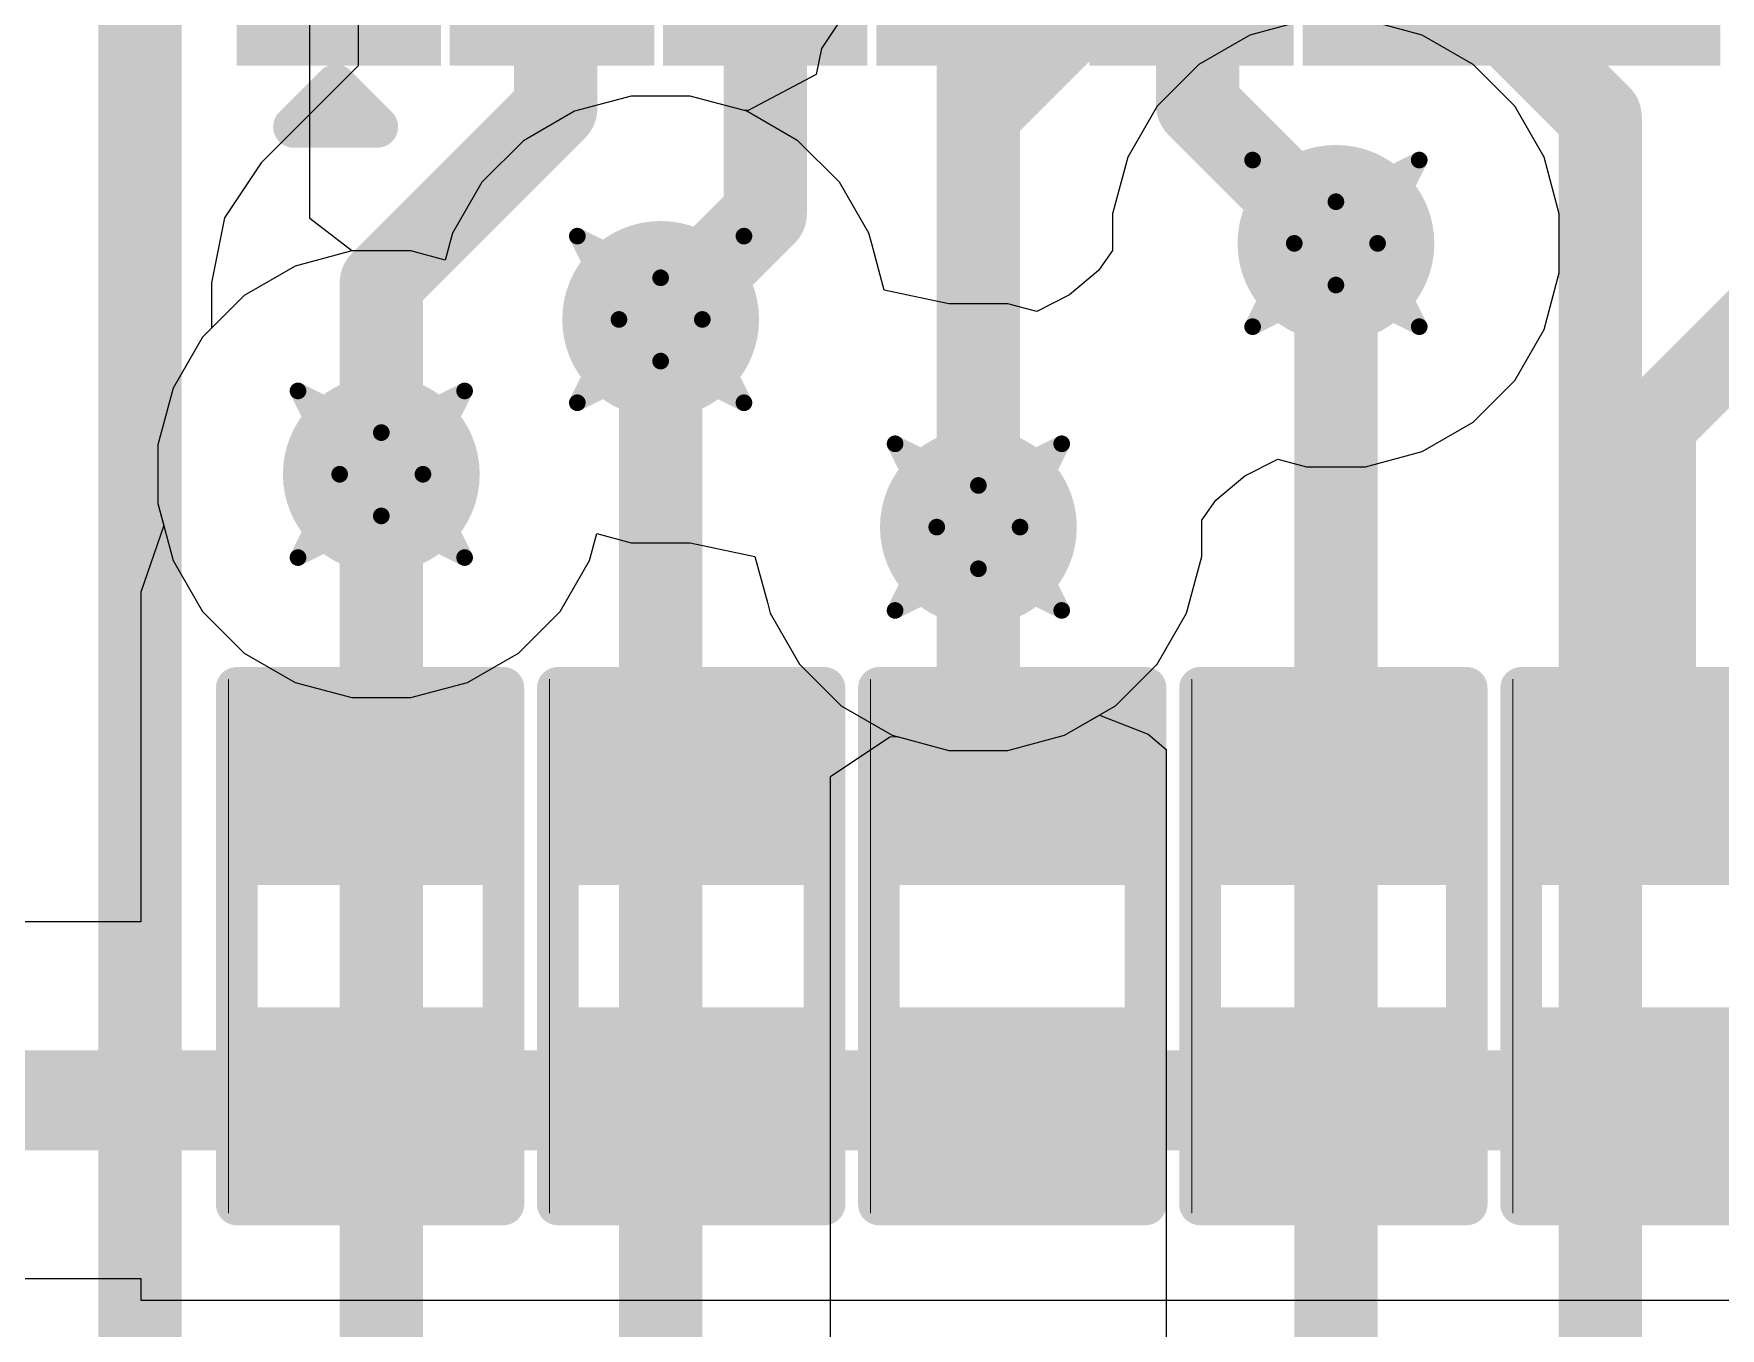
# Model space of a CAD drawing. Header units: inches. Extents: x -36 to 349, y -11 to 240.
# Drawn here: x 30.34 to 35.48, y 76.85 to 80.8 of the extents above; entities that cross this region are included whole.
import ezdxf

# ---------------------------------------------------------------- set-up
doc = ezdxf.new("R2010")
doc.units = ezdxf.units.IN
for name, color, linetype in [('Bottom Layer', 5, 'Continuous'), ('Drill Drawing', 1, 'Continuous'), ('Layer 1', 16, 'Continuous'), ('Layer 2', 76, 'Continuous'), ('Top Layer', 1, 'Continuous'), ('Top Overlay', 2, 'Continuous'), ('Top Paste', 8, 'Continuous'), ('Top Solder', 216, 'Continuous'), ('Via Holes', 16, 'Continuous')]:
    doc.layers.add(name, color=color, linetype=linetype)

# ---------------------------------------------------------------- blocks, each defined once
blk = doc.blocks.new('SSOP_20_208____150')
at = {"layer": 'Top Solder'}
for points in [[(-4.5926, 3.2366), (-2.3894, 3.2366), (-2.3894, 2.6134), (-4.5926, 2.6134)], [(-4.5926, 2.5866), (-2.3894, 2.5866), (-2.3894, 1.9634), (-4.5926, 1.9634)], [(-4.5926, 1.9366), (-2.3894, 1.9366), (-2.3894, 1.3134), (-4.5926, 1.3134)], [(-4.5926, 1.2866), (-2.3894, 1.2866), (-2.3894, 0.6634), (-4.5926, 0.6634)], [(-4.5926, 0.6366), (-2.3894, 0.6366), (-2.3894, 0.0134), (-4.5926, 0.0134)], [(-4.5926, -0.0134), (-2.3894, -0.0134), (-2.3894, -0.6366), (-4.5926, -0.6366)], [(-4.5926, -0.6634), (-2.3894, -0.6634), (-2.3894, -1.2866), (-4.5926, -1.2866)]]:
    blk.add_hatch(color=216, dxfattribs=at).paths.add_polyline_path(points)
at = {"layer": 'Top Overlay'}
for points in [[(-4.7794, 3.0616, 0.127, 0.127, 0), (-4.6524, 2.9346, 0.127, 0.127, 0)], [(-4.7794, 3.0616, 0.127, 0.127, 0), (-4.7794, 2.8076, 0.127, 0.127, 0)], [(-4.6524, 2.9346, 0.127, 0.127, 0), (-4.7794, 2.8076, 0.127, 0.127, 0)]]:
    blk.add_lwpolyline(points, format="xyseb", dxfattribs=at)
for points in [[(-4.8112, 3.0616, 0.0635, 0.0635, 1), (-4.7477, 3.0616, 0.0635, 0.0635, 1)], [(-4.8112, 3.0616, 0.0635, 0.0635, 1), (-4.7477, 3.0616, 0.0635, 0.0635, 1)], [(-4.6842, 2.9346, 0.0635, 0.0635, 1), (-4.6207, 2.9346, 0.0635, 0.0635, 1)], [(-4.6842, 2.9346, 0.0635, 0.0635, 1), (-4.6207, 2.9346, 0.0635, 0.0635, 1)], [(-4.8112, 2.8076, 0.0635, 0.0635, 1), (-4.7477, 2.8076, 0.0635, 0.0635, 1)], [(-4.8112, 2.8076, 0.0635, 0.0635, 1), (-4.7477, 2.8076, 0.0635, 0.0635, 1)]]:
    blk.add_lwpolyline(points, format="xyseb", close=True, dxfattribs=at)
blk = doc.blocks.new('R___0402_200')
at = {"layer": 'Top Layer'}
for points in [[(-0.6985, -0.3175), (-0.6985, 0.3175), (-0.2413, 0.3175), (-0.2413, -0.3175)], [(0.2413, -0.3175), (0.2413, 0.3175), (0.6985, 0.3175), (0.6985, -0.3175)]]:
    blk.add_hatch(color=1, dxfattribs=at).paths.add_polyline_path(points)
at = {"layer": 'Top Paste'}
for points in [[(-0.6985, -0.3175), (-0.6985, 0.3175), (-0.2413, 0.3175), (-0.2413, -0.3175)], [(0.2413, -0.3175), (0.2413, 0.3175), (0.6985, 0.3175), (0.6985, -0.3175)]]:
    blk.add_hatch(color=8, dxfattribs=at).paths.add_polyline_path(points)
at = {"layer": 'Top Solder'}
for points in [[(-0.7535, -0.3725), (-0.7535, 0.3725), (-0.1863, 0.3725), (-0.1863, -0.3725)], [(0.1863, -0.3725), (0.1863, 0.3725), (0.7535, 0.3725), (0.7535, -0.3725)]]:
    blk.add_hatch(color=216, dxfattribs=at).paths.add_polyline_path(points)
at = {"layer": 'Top Overlay'}
for points in [[(-0.7874, -0.4064, 0.127, 0.127, 0), (-0.7874, 0.4064, 0.127, 0.127, 0)], [(0.7874, 0.4064, 0.127, 0.127, 0), (-0.7874, 0.4064, 0.127, 0.127, 0)], [(0.7874, -0.4064, 0.127, 0.127, 0), (0.7874, 0.4064, 0.127, 0.127, 0)], [(0.7874, -0.4064, 0.127, 0.127, 0), (-0.7874, -0.4064, 0.127, 0.127, 0)], [(0.8128, -0.4318, 0.00323, 0.00323, 0), (-0.8128, -0.4318, 0.00323, 0.00323, 0)]]:
    blk.add_lwpolyline(points, format="xyseb", dxfattribs=at)
for points in [[(-0.8191, 0.4064, 0.0635, 0.0635, 1), (-0.7556, 0.4064, 0.0635, 0.0635, 1)], [(-0.8191, 0.4064, 0.0635, 0.0635, 1), (-0.7556, 0.4064, 0.0635, 0.0635, 1)], [(0.7556, 0.4064, 0.0635, 0.0635, 1), (0.8191, 0.4064, 0.0635, 0.0635, 1)], [(0.7556, 0.4064, 0.0635, 0.0635, 1), (0.8191, 0.4064, 0.0635, 0.0635, 1)], [(-0.8191, -0.4064, 0.0635, 0.0635, 1), (-0.7556, -0.4064, 0.0635, 0.0635, 1)], [(-0.8191, -0.4064, 0.0635, 0.0635, 1), (-0.7556, -0.4064, 0.0635, 0.0635, 1)], [(0.7556, -0.4064, 0.0635, 0.0635, 1), (0.8191, -0.4064, 0.0635, 0.0635, 1)], [(0.7556, -0.4064, 0.0635, 0.0635, 1), (0.8191, -0.4064, 0.0635, 0.0635, 1)], [(-0.8136, -0.4318, 0.00161, 0.00161, 1), (-0.812, -0.4318, 0.00161, 0.00161, 1)], [(0.812, -0.4318, 0.00161, 0.00161, 1), (0.8136, -0.4318, 0.00161, 0.00161, 1)]]:
    blk.add_lwpolyline(points, format="xyseb", close=True, dxfattribs=at)
blk = doc.blocks.new('R___0402_201')
at = {"layer": 'Top Layer'}
for points in [[(-0.6985, -0.3175), (-0.6985, 0.3175), (-0.2413, 0.3175), (-0.2413, -0.3175)], [(0.2413, -0.3175), (0.2413, 0.3175), (0.6985, 0.3175), (0.6985, -0.3175)]]:
    blk.add_hatch(color=1, dxfattribs=at).paths.add_polyline_path(points)
at = {"layer": 'Top Paste'}
for points in [[(-0.6985, -0.3175), (-0.6985, 0.3175), (-0.2413, 0.3175), (-0.2413, -0.3175)], [(0.2413, -0.3175), (0.2413, 0.3175), (0.6985, 0.3175), (0.6985, -0.3175)]]:
    blk.add_hatch(color=8, dxfattribs=at).paths.add_polyline_path(points)
at = {"layer": 'Top Solder'}
for points in [[(-0.7535, -0.3725), (-0.7535, 0.3725), (-0.1863, 0.3725), (-0.1863, -0.3725)], [(0.1863, -0.3725), (0.1863, 0.3725), (0.7535, 0.3725), (0.7535, -0.3725)]]:
    blk.add_hatch(color=216, dxfattribs=at).paths.add_polyline_path(points)
at = {"layer": 'Top Overlay'}
for points in [[(-0.7874, -0.4064, 0.127, 0.127, 0), (-0.7874, 0.4064, 0.127, 0.127, 0)], [(0.7874, 0.4064, 0.127, 0.127, 0), (-0.7874, 0.4064, 0.127, 0.127, 0)], [(0.7874, -0.4064, 0.127, 0.127, 0), (0.7874, 0.4064, 0.127, 0.127, 0)], [(0.7874, -0.4064, 0.127, 0.127, 0), (-0.7874, -0.4064, 0.127, 0.127, 0)], [(0.8128, -0.4318, 0.00323, 0.00323, 0), (-0.8128, -0.4318, 0.00323, 0.00323, 0)]]:
    blk.add_lwpolyline(points, format="xyseb", dxfattribs=at)
for points in [[(-0.8191, 0.4064, 0.0635, 0.0635, 1), (-0.7556, 0.4064, 0.0635, 0.0635, 1)], [(-0.8191, 0.4064, 0.0635, 0.0635, 1), (-0.7556, 0.4064, 0.0635, 0.0635, 1)], [(0.7556, 0.4064, 0.0635, 0.0635, 1), (0.8191, 0.4064, 0.0635, 0.0635, 1)], [(0.7556, 0.4064, 0.0635, 0.0635, 1), (0.8191, 0.4064, 0.0635, 0.0635, 1)], [(-0.8191, -0.4064, 0.0635, 0.0635, 1), (-0.7556, -0.4064, 0.0635, 0.0635, 1)], [(-0.8191, -0.4064, 0.0635, 0.0635, 1), (-0.7556, -0.4064, 0.0635, 0.0635, 1)], [(0.7556, -0.4064, 0.0635, 0.0635, 1), (0.8191, -0.4064, 0.0635, 0.0635, 1)], [(0.7556, -0.4064, 0.0635, 0.0635, 1), (0.8191, -0.4064, 0.0635, 0.0635, 1)], [(-0.8136, -0.4318, 0.00161, 0.00161, 1), (-0.812, -0.4318, 0.00161, 0.00161, 1)], [(0.812, -0.4318, 0.00161, 0.00161, 1), (0.8136, -0.4318, 0.00161, 0.00161, 1)]]:
    blk.add_lwpolyline(points, format="xyseb", close=True, dxfattribs=at)
blk = doc.blocks.new('R___0402_202')
at = {"layer": 'Top Layer'}
for points in [[(-0.6985, -0.3175), (-0.6985, 0.3175), (-0.2413, 0.3175), (-0.2413, -0.3175)], [(0.2413, -0.3175), (0.2413, 0.3175), (0.6985, 0.3175), (0.6985, -0.3175)]]:
    blk.add_hatch(color=1, dxfattribs=at).paths.add_polyline_path(points)
at = {"layer": 'Top Paste'}
for points in [[(-0.6985, -0.3175), (-0.6985, 0.3175), (-0.2413, 0.3175), (-0.2413, -0.3175)], [(0.2413, -0.3175), (0.2413, 0.3175), (0.6985, 0.3175), (0.6985, -0.3175)]]:
    blk.add_hatch(color=8, dxfattribs=at).paths.add_polyline_path(points)
at = {"layer": 'Top Solder'}
for points in [[(-0.7535, -0.3725), (-0.7535, 0.3725), (-0.1863, 0.3725), (-0.1863, -0.3725)], [(0.1863, -0.3725), (0.1863, 0.3725), (0.7535, 0.3725), (0.7535, -0.3725)]]:
    blk.add_hatch(color=216, dxfattribs=at).paths.add_polyline_path(points)
at = {"layer": 'Top Overlay'}
for points in [[(-0.7874, -0.4064, 0.127, 0.127, 0), (-0.7874, 0.4064, 0.127, 0.127, 0)], [(0.7874, 0.4064, 0.127, 0.127, 0), (-0.7874, 0.4064, 0.127, 0.127, 0)], [(0.7874, -0.4064, 0.127, 0.127, 0), (0.7874, 0.4064, 0.127, 0.127, 0)], [(0.7874, -0.4064, 0.127, 0.127, 0), (-0.7874, -0.4064, 0.127, 0.127, 0)], [(0.8128, -0.4318, 0.00323, 0.00323, 0), (-0.8128, -0.4318, 0.00323, 0.00323, 0)]]:
    blk.add_lwpolyline(points, format="xyseb", dxfattribs=at)
for points in [[(-0.8191, 0.4064, 0.0635, 0.0635, 1), (-0.7556, 0.4064, 0.0635, 0.0635, 1)], [(-0.8191, 0.4064, 0.0635, 0.0635, 1), (-0.7556, 0.4064, 0.0635, 0.0635, 1)], [(0.7556, 0.4064, 0.0635, 0.0635, 1), (0.8191, 0.4064, 0.0635, 0.0635, 1)], [(0.7556, 0.4064, 0.0635, 0.0635, 1), (0.8191, 0.4064, 0.0635, 0.0635, 1)], [(-0.8191, -0.4064, 0.0635, 0.0635, 1), (-0.7556, -0.4064, 0.0635, 0.0635, 1)], [(-0.8191, -0.4064, 0.0635, 0.0635, 1), (-0.7556, -0.4064, 0.0635, 0.0635, 1)], [(0.7556, -0.4064, 0.0635, 0.0635, 1), (0.8191, -0.4064, 0.0635, 0.0635, 1)], [(0.7556, -0.4064, 0.0635, 0.0635, 1), (0.8191, -0.4064, 0.0635, 0.0635, 1)], [(-0.8136, -0.4318, 0.00161, 0.00161, 1), (-0.812, -0.4318, 0.00161, 0.00161, 1)], [(0.812, -0.4318, 0.00161, 0.00161, 1), (0.8136, -0.4318, 0.00161, 0.00161, 1)]]:
    blk.add_lwpolyline(points, format="xyseb", close=True, dxfattribs=at)
blk = doc.blocks.new('R___0402_203')
at = {"layer": 'Top Layer'}
for points in [[(-0.6985, -0.3175), (-0.6985, 0.3175), (-0.2413, 0.3175), (-0.2413, -0.3175)], [(0.2413, -0.3175), (0.2413, 0.3175), (0.6985, 0.3175), (0.6985, -0.3175)]]:
    blk.add_hatch(color=1, dxfattribs=at).paths.add_polyline_path(points)
at = {"layer": 'Top Paste'}
for points in [[(-0.6985, -0.3175), (-0.6985, 0.3175), (-0.2413, 0.3175), (-0.2413, -0.3175)], [(0.2413, -0.3175), (0.2413, 0.3175), (0.6985, 0.3175), (0.6985, -0.3175)]]:
    blk.add_hatch(color=8, dxfattribs=at).paths.add_polyline_path(points)
at = {"layer": 'Top Solder'}
for points in [[(-0.7535, -0.3725), (-0.7535, 0.3725), (-0.1863, 0.3725), (-0.1863, -0.3725)], [(0.1863, -0.3725), (0.1863, 0.3725), (0.7535, 0.3725), (0.7535, -0.3725)]]:
    blk.add_hatch(color=216, dxfattribs=at).paths.add_polyline_path(points)
at = {"layer": 'Top Overlay'}
for points in [[(-0.7874, -0.4064, 0.127, 0.127, 0), (-0.7874, 0.4064, 0.127, 0.127, 0)], [(0.7874, 0.4064, 0.127, 0.127, 0), (-0.7874, 0.4064, 0.127, 0.127, 0)], [(0.7874, -0.4064, 0.127, 0.127, 0), (0.7874, 0.4064, 0.127, 0.127, 0)], [(0.7874, -0.4064, 0.127, 0.127, 0), (-0.7874, -0.4064, 0.127, 0.127, 0)], [(0.8128, -0.4318, 0.00323, 0.00323, 0), (-0.8128, -0.4318, 0.00323, 0.00323, 0)]]:
    blk.add_lwpolyline(points, format="xyseb", dxfattribs=at)
for points in [[(-0.8191, 0.4064, 0.0635, 0.0635, 1), (-0.7556, 0.4064, 0.0635, 0.0635, 1)], [(-0.8191, 0.4064, 0.0635, 0.0635, 1), (-0.7556, 0.4064, 0.0635, 0.0635, 1)], [(0.7556, 0.4064, 0.0635, 0.0635, 1), (0.8191, 0.4064, 0.0635, 0.0635, 1)], [(0.7556, 0.4064, 0.0635, 0.0635, 1), (0.8191, 0.4064, 0.0635, 0.0635, 1)], [(-0.8191, -0.4064, 0.0635, 0.0635, 1), (-0.7556, -0.4064, 0.0635, 0.0635, 1)], [(-0.8191, -0.4064, 0.0635, 0.0635, 1), (-0.7556, -0.4064, 0.0635, 0.0635, 1)], [(0.7556, -0.4064, 0.0635, 0.0635, 1), (0.8191, -0.4064, 0.0635, 0.0635, 1)], [(0.7556, -0.4064, 0.0635, 0.0635, 1), (0.8191, -0.4064, 0.0635, 0.0635, 1)], [(-0.8136, -0.4318, 0.00161, 0.00161, 1), (-0.812, -0.4318, 0.00161, 0.00161, 1)], [(0.812, -0.4318, 0.00161, 0.00161, 1), (0.8136, -0.4318, 0.00161, 0.00161, 1)]]:
    blk.add_lwpolyline(points, format="xyseb", close=True, dxfattribs=at)
blk = doc.blocks.new('R___0402_204')
at = {"layer": 'Top Layer'}
for points in [[(-0.6985, -0.3175), (-0.6985, 0.3175), (-0.2413, 0.3175), (-0.2413, -0.3175)], [(0.2413, -0.3175), (0.2413, 0.3175), (0.6985, 0.3175), (0.6985, -0.3175)]]:
    blk.add_hatch(color=1, dxfattribs=at).paths.add_polyline_path(points)
at = {"layer": 'Top Paste'}
for points in [[(-0.6985, -0.3175), (-0.6985, 0.3175), (-0.2413, 0.3175), (-0.2413, -0.3175)], [(0.2413, -0.3175), (0.2413, 0.3175), (0.6985, 0.3175), (0.6985, -0.3175)]]:
    blk.add_hatch(color=8, dxfattribs=at).paths.add_polyline_path(points)
at = {"layer": 'Top Solder'}
for points in [[(-0.7535, -0.3725), (-0.7535, 0.3725), (-0.1863, 0.3725), (-0.1863, -0.3725)], [(0.1863, -0.3725), (0.1863, 0.3725), (0.7535, 0.3725), (0.7535, -0.3725)]]:
    blk.add_hatch(color=216, dxfattribs=at).paths.add_polyline_path(points)
at = {"layer": 'Top Overlay'}
for points in [[(-0.7874, -0.4064, 0.127, 0.127, 0), (-0.7874, 0.4064, 0.127, 0.127, 0)], [(0.7874, 0.4064, 0.127, 0.127, 0), (-0.7874, 0.4064, 0.127, 0.127, 0)], [(0.7874, -0.4064, 0.127, 0.127, 0), (0.7874, 0.4064, 0.127, 0.127, 0)], [(0.7874, -0.4064, 0.127, 0.127, 0), (-0.7874, -0.4064, 0.127, 0.127, 0)], [(0.8128, -0.4318, 0.00323, 0.00323, 0), (-0.8128, -0.4318, 0.00323, 0.00323, 0)]]:
    blk.add_lwpolyline(points, format="xyseb", dxfattribs=at)
for points in [[(-0.8191, 0.4064, 0.0635, 0.0635, 1), (-0.7556, 0.4064, 0.0635, 0.0635, 1)], [(-0.8191, 0.4064, 0.0635, 0.0635, 1), (-0.7556, 0.4064, 0.0635, 0.0635, 1)], [(0.7556, 0.4064, 0.0635, 0.0635, 1), (0.8191, 0.4064, 0.0635, 0.0635, 1)], [(0.7556, 0.4064, 0.0635, 0.0635, 1), (0.8191, 0.4064, 0.0635, 0.0635, 1)], [(-0.8191, -0.4064, 0.0635, 0.0635, 1), (-0.7556, -0.4064, 0.0635, 0.0635, 1)], [(-0.8191, -0.4064, 0.0635, 0.0635, 1), (-0.7556, -0.4064, 0.0635, 0.0635, 1)], [(0.7556, -0.4064, 0.0635, 0.0635, 1), (0.8191, -0.4064, 0.0635, 0.0635, 1)], [(0.7556, -0.4064, 0.0635, 0.0635, 1), (0.8191, -0.4064, 0.0635, 0.0635, 1)], [(-0.8136, -0.4318, 0.00161, 0.00161, 1), (-0.812, -0.4318, 0.00161, 0.00161, 1)], [(0.812, -0.4318, 0.00161, 0.00161, 1), (0.8136, -0.4318, 0.00161, 0.00161, 1)]]:
    blk.add_lwpolyline(points, format="xyseb", close=True, dxfattribs=at)

msp = doc.modelspace()

# ---------------------------------------------------------------- hatches: boundary and pattern name
at = {"layer": 'Bottom Layer'}
h = msp.add_hatch(color=5, dxfattribs=at)
edge = h.paths.add_edge_path()
edge.add_arc((34.3124, 80.1586), 0.3, 0, 360)
h = msp.add_hatch(color=5, dxfattribs=at)
edge = h.paths.add_edge_path()
edge.add_arc((32.2537, 79.9267), 0.3, 0, 360)
h = msp.add_hatch(color=5, dxfattribs=at)
edge = h.paths.add_edge_path()
edge.add_arc((31.4021, 79.4547), 0.3, 0, 360)
h = msp.add_hatch(color=5, dxfattribs=at)
edge = h.paths.add_edge_path()
edge.add_arc((33.2224, 79.2936), 0.3, 0, 360)
at = {"layer": 'Layer 1'}
h = msp.add_hatch(color=16, dxfattribs=at)
edge = h.paths.add_edge_path()
edge.add_arc((34.3124, 80.1586), 0.3, 0, 360)
h = msp.add_hatch(color=16, dxfattribs=at)
edge = h.paths.add_edge_path()
edge.add_arc((32.2537, 79.9267), 0.3, 0, 360)
h = msp.add_hatch(color=16, dxfattribs=at)
edge = h.paths.add_edge_path()
edge.add_arc((31.4021, 79.4547), 0.3, 0, 360)
h = msp.add_hatch(color=16, dxfattribs=at)
edge = h.paths.add_edge_path()
edge.add_arc((33.2224, 79.2936), 0.3, 0, 360)
at = {"layer": 'Layer 2'}
h = msp.add_hatch(color=76, dxfattribs=at)
edge = h.paths.add_edge_path()
edge.add_arc((34.3124, 80.1586), 0.3, 0, 360)
h = msp.add_hatch(color=76, dxfattribs=at)
edge = h.paths.add_edge_path()
edge.add_arc((32.2537, 79.9267), 0.3, 0, 360)
h = msp.add_hatch(color=76, dxfattribs=at)
edge = h.paths.add_edge_path()
edge.add_arc((31.4021, 79.4547), 0.3, 0, 360)
h = msp.add_hatch(color=76, dxfattribs=at)
edge = h.paths.add_edge_path()
edge.add_arc((33.2224, 79.2936), 0.3, 0, 360)
at = {"layer": 'Top Layer'}
h = msp.add_hatch(color=1, dxfattribs=at)
edge = h.paths.add_edge_path()
edge.add_arc((34.3124, 80.1586), 0.3, 0, 360)
h = msp.add_hatch(color=1, dxfattribs=at)
edge = h.paths.add_edge_path()
edge.add_arc((32.2537, 79.9267), 0.3, 0, 360)
h = msp.add_hatch(color=1, dxfattribs=at)
edge = h.paths.add_edge_path()
edge.add_arc((31.4021, 79.4547), 0.3, 0, 360)
h = msp.add_hatch(color=1, dxfattribs=at)
edge = h.paths.add_edge_path()
edge.add_arc((33.2224, 79.2936), 0.3, 0, 360)
at = {"layer": 'Via Holes'}
h = msp.add_hatch(color=7, dxfattribs=at)
edge = h.paths.add_edge_path()
edge.add_arc((34.3124, 80.1586), 0.15, 0, 360)
h = msp.add_hatch(color=7, dxfattribs=at)
edge = h.paths.add_edge_path()
edge.add_arc((32.2537, 79.9267), 0.15, 0, 360)
h = msp.add_hatch(color=7, dxfattribs=at)
edge = h.paths.add_edge_path()
edge.add_arc((31.4021, 79.4547), 0.15, 0, 360)
h = msp.add_hatch(color=7, dxfattribs=at)
edge = h.paths.add_edge_path()
edge.add_arc((33.2224, 79.2936), 0.15, 0, 360)

# ---------------------------------------------------------------- linework, layer by layer
at = {"layer": 'Bottom Layer'}
for p, q in [((31.1842, 80.2342), (31.1842, 82.5702)), ((32.8561, 80.9212), (32.7439, 80.7531)), ((32.7439, 80.7531), (32.7281, 80.6736)), ((32.7281, 80.6736), (32.5209, 80.5636)), ((32.1641, 80.6077), (31.9909, 80.5613)), ((32.3434, 80.6077), (32.1641, 80.6077)), ((32.5053, 80.5643), (32.3434, 80.6077)), ((31.9909, 80.5613), (31.8356, 80.4717)), ((32.5209, 80.5636), (32.5053, 80.5643)), ((31.8356, 80.4717), (31.7088, 80.3449)), ((31.7088, 80.3449), (31.6191, 80.1896)), ((31.3124, 80.1357), (31.1842, 80.2342)), ((31.6191, 80.1896), (31.5971, 80.1075)), ((31.4917, 80.1357), (31.3124, 80.1357)), ((31.5971, 80.1075), (31.4917, 80.1357)), ((33.4853, 78.659), (33.5915, 78.7204)), ((33.5915, 78.7204), (33.7404, 78.6623)), ((32.7717, 78.5331), (32.9526, 78.6544)), ((32.9526, 78.6544), (32.9747, 78.655)), ((32.9747, 78.655), (33.1327, 78.6126)), ((33.312, 78.6126), (33.4853, 78.659)), ((33.7404, 78.6623), (33.7945, 78.6155)), ((33.1327, 78.6126), (33.312, 78.6126)), ((33.7945, 78.6155), (33.7945, 75.4127)), ((32.7717, 76.1484), (32.7717, 78.5331))]:
    msp.add_line(p, q, dxfattribs=at)
for points in [[(30.6662, 75.5294, 0.254, 0.254, 0), (30.6662, 82.7848, 0.254, 0.254, 0)], [(33.2224, 80.5549, 0.254, 0.254, 0), (33.6173, 80.9498, 0.254, 0.254, 0)], [(34.7125, 80.9498, 0.254, 0.254, 0), (35.118, 80.5443, 0.254, 0.254, 0)], [(33.2224, 79.2936, 0.254, 0.254, 0), (33.2224, 80.5549, 0.254, 0.254, 0)], [(35.118, 75.463, 0.254, 0.254, 0), (35.118, 80.5443, 0.254, 0.254, 0)], [(34.3124, 75.2064, 0.254, 0.254, 0), (34.3124, 80.1586, 0.254, 0.254, 0)], [(32.2537, 75.9339, 0.254, 0.254, 0), (32.2537, 79.9267, 0.254, 0.254, 0)], [(31.4021, 75.6077, 0.254, 0.254, 0), (31.4021, 79.4547, 0.254, 0.254, 0)]]:
    msp.add_lwpolyline(points, format="xyseb", dxfattribs=at)
for points in [[(33.1589, 80.5549, 0.127, 0.127, 1), (33.2859, 80.5549, 0.127, 0.127, 1)], [(33.1589, 80.5549, 0.127, 0.127, 1), (33.2859, 80.5549, 0.127, 0.127, 1)], [(35.0545, 80.5443, 0.127, 0.127, 1), (35.1815, 80.5443, 0.127, 0.127, 1)], [(35.0545, 80.5443, 0.127, 0.127, 1), (35.1815, 80.5443, 0.127, 0.127, 1)], [(34.2489, 80.1586, 0.127, 0.127, 1), (34.3759, 80.1586, 0.127, 0.127, 1)], [(32.1902, 79.9267, 0.127, 0.127, 1), (32.3172, 79.9267, 0.127, 0.127, 1)], [(31.3386, 79.4547, 0.127, 0.127, 1), (31.4656, 79.4547, 0.127, 0.127, 1)], [(33.1589, 79.2936, 0.127, 0.127, 1), (33.2859, 79.2936, 0.127, 0.127, 1)]]:
    msp.add_lwpolyline(points, format="xyseb", close=True, dxfattribs=at)
at = {"layer": 'Drill Drawing'}
for points in [[(34.0584, 80.4126, 0.0508, 0.0508, 0), (34.3124, 80.2856, 0.0508, 0.0508, 0)], [(34.0584, 80.4126, 0.0508, 0.0508, 0), (34.1854, 80.1586, 0.0508, 0.0508, 0)], [(34.3124, 80.2856, 0.0508, 0.0508, 0), (34.5664, 80.4126, 0.0508, 0.0508, 0)], [(34.4394, 80.1586, 0.0508, 0.0508, 0), (34.5664, 80.4126, 0.0508, 0.0508, 0)], [(31.9997, 80.1807, 0.0508, 0.0508, 0), (32.2537, 80.0537, 0.0508, 0.0508, 0)], [(31.9997, 80.1807, 0.0508, 0.0508, 0), (32.1267, 79.9267, 0.0508, 0.0508, 0)], [(32.2537, 80.0537, 0.0508, 0.0508, 0), (32.5077, 80.1807, 0.0508, 0.0508, 0)], [(32.3807, 79.9267, 0.0508, 0.0508, 0), (32.5077, 80.1807, 0.0508, 0.0508, 0)], [(34.0584, 79.9046, 0.0508, 0.0508, 0), (34.1854, 80.1586, 0.0508, 0.0508, 0)], [(34.4394, 80.1586, 0.0508, 0.0508, 0), (34.5664, 79.9046, 0.0508, 0.0508, 0)], [(34.0584, 79.9046, 0.0508, 0.0508, 0), (34.3124, 80.0316, 0.0508, 0.0508, 0)], [(34.3124, 80.0316, 0.0508, 0.0508, 0), (34.5664, 79.9046, 0.0508, 0.0508, 0)], [(31.9997, 79.6727, 0.0508, 0.0508, 0), (32.1267, 79.9267, 0.0508, 0.0508, 0)], [(32.3807, 79.9267, 0.0508, 0.0508, 0), (32.5077, 79.6727, 0.0508, 0.0508, 0)], [(31.9997, 79.6727, 0.0508, 0.0508, 0), (32.2537, 79.7997, 0.0508, 0.0508, 0)], [(32.2537, 79.7997, 0.0508, 0.0508, 0), (32.5077, 79.6727, 0.0508, 0.0508, 0)], [(31.1481, 79.7087, 0.0508, 0.0508, 0), (31.4021, 79.5817, 0.0508, 0.0508, 0)], [(31.1481, 79.7087, 0.0508, 0.0508, 0), (31.2751, 79.4547, 0.0508, 0.0508, 0)], [(31.4021, 79.5817, 0.0508, 0.0508, 0), (31.6561, 79.7087, 0.0508, 0.0508, 0)], [(31.5291, 79.4547, 0.0508, 0.0508, 0), (31.6561, 79.7087, 0.0508, 0.0508, 0)], [(32.9684, 79.5476, 0.0508, 0.0508, 0), (33.2224, 79.4206, 0.0508, 0.0508, 0)], [(32.9684, 79.5476, 0.0508, 0.0508, 0), (33.0954, 79.2936, 0.0508, 0.0508, 0)], [(33.2224, 79.4206, 0.0508, 0.0508, 0), (33.4764, 79.5476, 0.0508, 0.0508, 0)], [(33.3494, 79.2936, 0.0508, 0.0508, 0), (33.4764, 79.5476, 0.0508, 0.0508, 0)], [(31.1481, 79.2007, 0.0508, 0.0508, 0), (31.2751, 79.4547, 0.0508, 0.0508, 0)], [(31.5291, 79.4547, 0.0508, 0.0508, 0), (31.6561, 79.2007, 0.0508, 0.0508, 0)], [(31.1481, 79.2007, 0.0508, 0.0508, 0), (31.4021, 79.3277, 0.0508, 0.0508, 0)], [(31.4021, 79.3277, 0.0508, 0.0508, 0), (31.6561, 79.2007, 0.0508, 0.0508, 0)], [(32.9684, 79.0396, 0.0508, 0.0508, 0), (33.0954, 79.2936, 0.0508, 0.0508, 0)], [(33.3494, 79.2936, 0.0508, 0.0508, 0), (33.4764, 79.0396, 0.0508, 0.0508, 0)], [(32.9684, 79.0396, 0.0508, 0.0508, 0), (33.2224, 79.1666, 0.0508, 0.0508, 0)], [(33.2224, 79.1666, 0.0508, 0.0508, 0), (33.4764, 79.0396, 0.0508, 0.0508, 0)]]:
    msp.add_lwpolyline(points, format="xyseb", dxfattribs=at)
for points in [[(34.0457, 80.4126, 0.0254, 0.0254, 1), (34.0711, 80.4126, 0.0254, 0.0254, 1)], [(34.0457, 80.4126, 0.0254, 0.0254, 1), (34.0711, 80.4126, 0.0254, 0.0254, 1)], [(34.5537, 80.4126, 0.0254, 0.0254, 1), (34.5791, 80.4126, 0.0254, 0.0254, 1)], [(34.5537, 80.4126, 0.0254, 0.0254, 1), (34.5791, 80.4126, 0.0254, 0.0254, 1)], [(34.2997, 80.2856, 0.0254, 0.0254, 1), (34.3251, 80.2856, 0.0254, 0.0254, 1)], [(34.2997, 80.2856, 0.0254, 0.0254, 1), (34.3251, 80.2856, 0.0254, 0.0254, 1)], [(31.987, 80.1807, 0.0254, 0.0254, 1), (32.0124, 80.1807, 0.0254, 0.0254, 1)], [(31.987, 80.1807, 0.0254, 0.0254, 1), (32.0124, 80.1807, 0.0254, 0.0254, 1)], [(32.495, 80.1807, 0.0254, 0.0254, 1), (32.5204, 80.1807, 0.0254, 0.0254, 1)], [(32.495, 80.1807, 0.0254, 0.0254, 1), (32.5204, 80.1807, 0.0254, 0.0254, 1)], [(34.1727, 80.1586, 0.0254, 0.0254, 1), (34.1981, 80.1586, 0.0254, 0.0254, 1)], [(34.1727, 80.1586, 0.0254, 0.0254, 1), (34.1981, 80.1586, 0.0254, 0.0254, 1)], [(34.4267, 80.1586, 0.0254, 0.0254, 1), (34.4521, 80.1586, 0.0254, 0.0254, 1)], [(34.4267, 80.1586, 0.0254, 0.0254, 1), (34.4521, 80.1586, 0.0254, 0.0254, 1)], [(32.241, 80.0537, 0.0254, 0.0254, 1), (32.2664, 80.0537, 0.0254, 0.0254, 1)], [(32.241, 80.0537, 0.0254, 0.0254, 1), (32.2664, 80.0537, 0.0254, 0.0254, 1)], [(34.2997, 80.0316, 0.0254, 0.0254, 1), (34.3251, 80.0316, 0.0254, 0.0254, 1)], [(34.2997, 80.0316, 0.0254, 0.0254, 1), (34.3251, 80.0316, 0.0254, 0.0254, 1)], [(32.114, 79.9267, 0.0254, 0.0254, 1), (32.1394, 79.9267, 0.0254, 0.0254, 1)], [(32.114, 79.9267, 0.0254, 0.0254, 1), (32.1394, 79.9267, 0.0254, 0.0254, 1)], [(32.368, 79.9267, 0.0254, 0.0254, 1), (32.3934, 79.9267, 0.0254, 0.0254, 1)], [(32.368, 79.9267, 0.0254, 0.0254, 1), (32.3934, 79.9267, 0.0254, 0.0254, 1)], [(34.0457, 79.9046, 0.0254, 0.0254, 1), (34.0711, 79.9046, 0.0254, 0.0254, 1)], [(34.0457, 79.9046, 0.0254, 0.0254, 1), (34.0711, 79.9046, 0.0254, 0.0254, 1)], [(34.5537, 79.9046, 0.0254, 0.0254, 1), (34.5791, 79.9046, 0.0254, 0.0254, 1)], [(34.5537, 79.9046, 0.0254, 0.0254, 1), (34.5791, 79.9046, 0.0254, 0.0254, 1)], [(32.241, 79.7997, 0.0254, 0.0254, 1), (32.2664, 79.7997, 0.0254, 0.0254, 1)], [(32.241, 79.7997, 0.0254, 0.0254, 1), (32.2664, 79.7997, 0.0254, 0.0254, 1)], [(31.1354, 79.7087, 0.0254, 0.0254, 1), (31.1608, 79.7087, 0.0254, 0.0254, 1)], [(31.1354, 79.7087, 0.0254, 0.0254, 1), (31.1608, 79.7087, 0.0254, 0.0254, 1)], [(31.6434, 79.7087, 0.0254, 0.0254, 1), (31.6688, 79.7087, 0.0254, 0.0254, 1)], [(31.6434, 79.7087, 0.0254, 0.0254, 1), (31.6688, 79.7087, 0.0254, 0.0254, 1)], [(31.987, 79.6727, 0.0254, 0.0254, 1), (32.0124, 79.6727, 0.0254, 0.0254, 1)], [(31.987, 79.6727, 0.0254, 0.0254, 1), (32.0124, 79.6727, 0.0254, 0.0254, 1)], [(32.495, 79.6727, 0.0254, 0.0254, 1), (32.5204, 79.6727, 0.0254, 0.0254, 1)], [(32.495, 79.6727, 0.0254, 0.0254, 1), (32.5204, 79.6727, 0.0254, 0.0254, 1)], [(31.3894, 79.5817, 0.0254, 0.0254, 1), (31.4148, 79.5817, 0.0254, 0.0254, 1)], [(31.3894, 79.5817, 0.0254, 0.0254, 1), (31.4148, 79.5817, 0.0254, 0.0254, 1)], [(32.9557, 79.5476, 0.0254, 0.0254, 1), (32.9811, 79.5476, 0.0254, 0.0254, 1)], [(32.9557, 79.5476, 0.0254, 0.0254, 1), (32.9811, 79.5476, 0.0254, 0.0254, 1)], [(33.4637, 79.5476, 0.0254, 0.0254, 1), (33.4891, 79.5476, 0.0254, 0.0254, 1)], [(33.4637, 79.5476, 0.0254, 0.0254, 1), (33.4891, 79.5476, 0.0254, 0.0254, 1)], [(31.2624, 79.4547, 0.0254, 0.0254, 1), (31.2878, 79.4547, 0.0254, 0.0254, 1)], [(31.2624, 79.4547, 0.0254, 0.0254, 1), (31.2878, 79.4547, 0.0254, 0.0254, 1)], [(31.5164, 79.4547, 0.0254, 0.0254, 1), (31.5418, 79.4547, 0.0254, 0.0254, 1)], [(31.5164, 79.4547, 0.0254, 0.0254, 1), (31.5418, 79.4547, 0.0254, 0.0254, 1)], [(33.2097, 79.4206, 0.0254, 0.0254, 1), (33.2351, 79.4206, 0.0254, 0.0254, 1)], [(33.2097, 79.4206, 0.0254, 0.0254, 1), (33.2351, 79.4206, 0.0254, 0.0254, 1)], [(31.3894, 79.3277, 0.0254, 0.0254, 1), (31.4148, 79.3277, 0.0254, 0.0254, 1)], [(31.3894, 79.3277, 0.0254, 0.0254, 1), (31.4148, 79.3277, 0.0254, 0.0254, 1)], [(33.0827, 79.2936, 0.0254, 0.0254, 1), (33.1081, 79.2936, 0.0254, 0.0254, 1)], [(33.0827, 79.2936, 0.0254, 0.0254, 1), (33.1081, 79.2936, 0.0254, 0.0254, 1)], [(33.3367, 79.2936, 0.0254, 0.0254, 1), (33.3621, 79.2936, 0.0254, 0.0254, 1)], [(33.3367, 79.2936, 0.0254, 0.0254, 1), (33.3621, 79.2936, 0.0254, 0.0254, 1)], [(31.1354, 79.2007, 0.0254, 0.0254, 1), (31.1608, 79.2007, 0.0254, 0.0254, 1)], [(31.1354, 79.2007, 0.0254, 0.0254, 1), (31.1608, 79.2007, 0.0254, 0.0254, 1)], [(31.6434, 79.2007, 0.0254, 0.0254, 1), (31.6688, 79.2007, 0.0254, 0.0254, 1)], [(31.6434, 79.2007, 0.0254, 0.0254, 1), (31.6688, 79.2007, 0.0254, 0.0254, 1)], [(33.2097, 79.1666, 0.0254, 0.0254, 1), (33.2351, 79.1666, 0.0254, 0.0254, 1)], [(33.2097, 79.1666, 0.0254, 0.0254, 1), (33.2351, 79.1666, 0.0254, 0.0254, 1)], [(32.9557, 79.0396, 0.0254, 0.0254, 1), (32.9811, 79.0396, 0.0254, 0.0254, 1)], [(32.9557, 79.0396, 0.0254, 0.0254, 1), (32.9811, 79.0396, 0.0254, 0.0254, 1)], [(33.4637, 79.0396, 0.0254, 0.0254, 1), (33.4891, 79.0396, 0.0254, 0.0254, 1)], [(33.4637, 79.0396, 0.0254, 0.0254, 1), (33.4891, 79.0396, 0.0254, 0.0254, 1)]]:
    msp.add_lwpolyline(points, format="xyseb", close=True, dxfattribs=at)
at = {"layer": 'Layer 1'}
for p, q in [((34.2228, 80.8396), (34.0496, 80.7932)), ((34.5753, 80.7932), (34.4021, 80.8396)), ((34.0496, 80.7932), (33.8943, 80.7036)), ((34.7306, 80.7036), (34.5753, 80.7932)), ((33.8943, 80.7036), (33.7675, 80.5768)), ((34.8574, 80.5768), (34.7306, 80.7036)), ((32.1641, 80.6077), (31.9909, 80.5613)), ((32.3434, 80.6077), (32.1641, 80.6077)), ((32.5166, 80.5613), (32.3434, 80.6077)), ((33.7675, 80.5768), (33.6778, 80.4215)), ((34.947, 80.4215), (34.8574, 80.5768)), ((31.9909, 80.5613), (31.8356, 80.4717)), ((32.6719, 80.4717), (32.5166, 80.5613)), ((31.8356, 80.4717), (31.7088, 80.3449)), ((32.7987, 80.3449), (32.6719, 80.4717)), ((33.6778, 80.4215), (33.6314, 80.2483)), ((34.9934, 80.2483), (34.947, 80.4215)), ((31.7088, 80.3449), (31.6191, 80.1896)), ((32.8883, 80.1896), (32.7987, 80.3449)), ((33.6314, 80.2483), (33.6314, 80.1371)), ((34.9934, 80.069), (34.9934, 80.2483)), ((31.6191, 80.1896), (31.5971, 80.1075)), ((32.8971, 80.1567), (32.8883, 80.1896)), ((31.3124, 80.1357), (31.1392, 80.0893)), ((31.4917, 80.1357), (31.3124, 80.1357)), ((31.5971, 80.1075), (31.4917, 80.1357)), ((32.9355, 80.0162), (32.8971, 80.1567)), ((33.6314, 80.1371), (33.5888, 80.0763)), ((31.1392, 80.0893), (30.9839, 79.9997)), ((33.5888, 80.0763), (33.4999, 80.0019)), ((34.947, 79.8958), (34.9934, 80.069)), ((33.1327, 79.9746), (32.9355, 80.0162)), ((30.9839, 79.9997), (30.8572, 79.8729)), ((33.312, 79.9746), (33.1327, 79.9746)), ((33.4001, 79.9511), (33.312, 79.9746)), ((33.4999, 80.0019), (33.4001, 79.9511)), ((30.8572, 79.8729), (30.7675, 79.7176)), ((34.8574, 79.7405), (34.947, 79.8958)), ((30.7675, 79.7176), (30.7211, 79.5444)), ((34.7306, 79.6137), (34.8574, 79.7405)), ((34.5753, 79.5241), (34.7306, 79.6137)), ((30.7211, 79.5444), (30.7211, 79.3651)), ((34.0349, 79.4503), (34.1348, 79.5012)), ((34.1348, 79.5012), (34.2228, 79.4776)), ((34.4021, 79.4776), (34.5753, 79.5241)), ((33.946, 79.376), (34.0349, 79.4503)), ((34.2228, 79.4776), (34.4021, 79.4776)), ((30.7211, 79.3651), (30.7675, 79.1919)), ((33.9034, 79.3152), (33.946, 79.376)), ((33.9034, 79.204), (33.9034, 79.3152)), ((32.0367, 79.1919), (32.0587, 79.274)), ((32.0587, 79.274), (32.1641, 79.2457)), ((32.1641, 79.2457), (32.3434, 79.2457)), ((32.3434, 79.2457), (32.5406, 79.2041)), ((30.7675, 79.1919), (30.8572, 79.0366)), ((31.947, 79.0366), (32.0367, 79.1919)), ((32.5406, 79.2041), (32.579, 79.0637)), ((33.857, 79.0308), (33.9034, 79.204)), ((30.8572, 79.0366), (30.9839, 78.9098)), ((31.8202, 78.9098), (31.947, 79.0366)), ((32.579, 79.0637), (32.5878, 79.0308)), ((32.5878, 79.0308), (32.6775, 78.8755)), ((33.7673, 78.8755), (33.857, 79.0308)), ((30.9839, 78.9098), (31.1392, 78.8201)), ((31.6649, 78.8201), (31.8202, 78.9098)), ((32.6775, 78.8755), (32.8042, 78.7487)), ((33.6405, 78.7487), (33.7673, 78.8755)), ((31.1392, 78.8201), (31.3124, 78.7737)), ((31.3124, 78.7737), (31.4917, 78.7737)), ((31.4917, 78.7737), (31.6649, 78.8201)), ((32.8042, 78.7487), (32.9595, 78.659)), ((33.4853, 78.659), (33.6405, 78.7487)), ((32.9595, 78.659), (33.1327, 78.6126)), ((33.312, 78.6126), (33.4853, 78.659)), ((33.1327, 78.6126), (33.312, 78.6126))]:
    msp.add_line(p, q, dxfattribs=at)
at = {"layer": 'Layer 2'}
for p, q in [((34.2228, 80.8396), (34.0496, 80.7932)), ((34.5753, 80.7932), (34.4021, 80.8396)), ((34.0496, 80.7932), (33.8943, 80.7036)), ((34.7306, 80.7036), (34.5753, 80.7932)), ((33.8943, 80.7036), (33.7675, 80.5768)), ((34.8574, 80.5768), (34.7306, 80.7036)), ((32.1641, 80.6077), (31.9909, 80.5613)), ((32.3434, 80.6077), (32.1641, 80.6077)), ((32.5166, 80.5613), (32.3434, 80.6077)), ((33.7675, 80.5768), (33.6778, 80.4215)), ((34.947, 80.4215), (34.8574, 80.5768)), ((31.9909, 80.5613), (31.8356, 80.4717)), ((32.6719, 80.4717), (32.5166, 80.5613)), ((31.8356, 80.4717), (31.7088, 80.3449)), ((32.7987, 80.3449), (32.6719, 80.4717)), ((33.6778, 80.4215), (33.6314, 80.2483)), ((34.9934, 80.2483), (34.947, 80.4215)), ((31.7088, 80.3449), (31.6191, 80.1896)), ((32.8883, 80.1896), (32.7987, 80.3449)), ((33.6314, 80.2483), (33.6314, 80.1371)), ((34.9934, 80.069), (34.9934, 80.2483)), ((31.6191, 80.1896), (31.5971, 80.1075)), ((32.8971, 80.1567), (32.8883, 80.1896)), ((31.3124, 80.1357), (31.1392, 80.0893)), ((31.4917, 80.1357), (31.3124, 80.1357)), ((31.5971, 80.1075), (31.4917, 80.1357)), ((32.9355, 80.0162), (32.8971, 80.1567)), ((33.6314, 80.1371), (33.5888, 80.0763)), ((31.1392, 80.0893), (30.9839, 79.9997)), ((33.5888, 80.0763), (33.4999, 80.0019)), ((34.947, 79.8958), (34.9934, 80.069)), ((33.1327, 79.9746), (32.9355, 80.0162)), ((30.9839, 79.9997), (30.8572, 79.8729)), ((33.312, 79.9746), (33.1327, 79.9746)), ((33.4001, 79.9511), (33.312, 79.9746)), ((33.4999, 80.0019), (33.4001, 79.9511)), ((30.8572, 79.8729), (30.7675, 79.7176)), ((34.8574, 79.7405), (34.947, 79.8958)), ((30.7675, 79.7176), (30.7211, 79.5444)), ((34.7306, 79.6137), (34.8574, 79.7405)), ((34.5753, 79.5241), (34.7306, 79.6137)), ((30.7211, 79.5444), (30.7211, 79.3651)), ((34.0349, 79.4503), (34.1348, 79.5012)), ((34.1348, 79.5012), (34.2228, 79.4776)), ((34.4021, 79.4776), (34.5753, 79.5241)), ((33.946, 79.376), (34.0349, 79.4503)), ((34.2228, 79.4776), (34.4021, 79.4776)), ((30.7211, 79.3651), (30.7675, 79.1919)), ((33.9034, 79.3152), (33.946, 79.376)), ((33.9034, 79.204), (33.9034, 79.3152)), ((32.0367, 79.1919), (32.0587, 79.274)), ((32.0587, 79.274), (32.1641, 79.2457)), ((32.1641, 79.2457), (32.3434, 79.2457)), ((32.3434, 79.2457), (32.5406, 79.2041)), ((30.7675, 79.1919), (30.8572, 79.0366)), ((31.947, 79.0366), (32.0367, 79.1919)), ((32.5406, 79.2041), (32.579, 79.0637)), ((33.857, 79.0308), (33.9034, 79.204)), ((30.8572, 79.0366), (30.9839, 78.9098)), ((31.8202, 78.9098), (31.947, 79.0366)), ((32.579, 79.0637), (32.5878, 79.0308)), ((32.5878, 79.0308), (32.6775, 78.8755)), ((33.7673, 78.8755), (33.857, 79.0308)), ((30.9839, 78.9098), (31.1392, 78.8201)), ((31.6649, 78.8201), (31.8202, 78.9098)), ((32.6775, 78.8755), (32.8042, 78.7487)), ((33.6405, 78.7487), (33.7673, 78.8755)), ((31.1392, 78.8201), (31.3124, 78.7737)), ((31.3124, 78.7737), (31.4917, 78.7737)), ((31.4917, 78.7737), (31.6649, 78.8201)), ((32.8042, 78.7487), (32.9595, 78.659)), ((33.4853, 78.659), (33.6405, 78.7487)), ((32.9595, 78.659), (33.1327, 78.6126)), ((33.312, 78.6126), (33.4853, 78.659)), ((33.1327, 78.6126), (33.312, 78.6126))]:
    msp.add_line(p, q, dxfattribs=at)
at = {"layer": 'Top Layer'}
for p, q in [((31.3314, 82.8635), (31.3314, 80.7)), ((31.3314, 80.7), (31.0358, 80.4044)), ((31.0358, 80.4044), (30.9236, 80.2364)), ((30.9236, 80.2364), (30.8841, 80.0382)), ((30.8841, 80.0382), (30.8841, 79.8998)), ((30.8572, 79.8729), (30.7675, 79.7176)), ((30.8841, 79.8998), (30.8572, 79.8729)), ((30.7675, 79.7176), (30.7211, 79.5444)), ((30.7211, 79.5444), (30.7211, 79.3651)), ((30.7211, 79.3651), (30.7388, 79.2988)), ((30.7388, 79.2988), (30.6693, 79.0956)), ((30.6693, 79.0956), (30.6693, 79.0956)), ((30.6693, 79.0956), (30.6693, 78.09)), ((30.6693, 78.09), (28.4704, 78.09)), ((28.4704, 77.0024), (30.6693, 77.0024)), ((30.6693, 77.0024), (30.6693, 76.9366)), ((30.6693, 76.9366), (35.982, 76.9366))]:
    msp.add_line(p, q, dxfattribs=at)
for points in [[(31.9339, 80.57, 0.254, 0.254, 0), (31.9339, 81.7907, 0.254, 0.254, 0)], [(32.5724, 80.2485, 0.254, 0.254, 0), (32.5724, 81.8022, 0.254, 0.254, 0)], [(33.2224, 79.2936, 0.254, 0.254, 0), (33.2224, 81.8022, 0.254, 0.254, 0)], [(33.891, 80.58, 0.254, 0.254, 0), (33.891, 81.7836, 0.254, 0.254, 0)], [(31.4021, 80.0382, 0.254, 0.254, 0), (31.9339, 80.57, 0.254, 0.254, 0)], [(33.891, 80.58, 0.254, 0.254, 0), (34.3124, 80.1587, 0.254, 0.254, 0)], [(32.2537, 79.9298, 0.254, 0.254, 0), (32.5724, 80.2485, 0.254, 0.254, 0)], [(34.3124, 78.4939, 0.254, 0.254, 0), (34.3124, 80.1586, 0.254, 0.254, 0)], [(35.2835, 79.6089, 0.254, 0.254, 0), (35.8224, 80.1478, 0.254, 0.254, 0)], [(31.4021, 79.4547, 0.254, 0.254, 0), (31.4021, 80.0382, 0.254, 0.254, 0)], [(32.2537, 78.579, 0.254, 0.254, 0), (32.2537, 79.9298, 0.254, 0.254, 0)], [(35.2835, 78.486, 0.254, 0.254, 0), (35.2835, 79.6089, 0.254, 0.254, 0)], [(31.4021, 78.5203, 0.254, 0.254, 0), (31.4021, 79.4547, 0.254, 0.254, 0)], [(33.2224, 78.5876, 0.254, 0.254, 0), (33.2224, 79.2936, 0.254, 0.254, 0)], [(32.2537, 78.579, 0.254, 0.254, 0), (32.3467, 78.486, 0.254, 0.254, 0)], [(33.2224, 78.5876, 0.254, 0.254, 0), (33.324, 78.486, 0.254, 0.254, 0)], [(31.3678, 78.486, 0.254, 0.254, 0), (31.4021, 78.5203, 0.254, 0.254, 0)], [(33.324, 78.486, 0.254, 0.254, 0), (33.3256, 78.486, 0.254, 0.254, 0)], [(35.2835, 78.486, 0.254, 0.254, 0), (36.2624, 78.486, 0.254, 0.254, 0)], [(28.0511, 77.5462, 0.3048, 0.3048, 0), (31.3678, 77.5462, 0.3048, 0.3048, 0)], [(31.3678, 77.5462, 0.3048, 0.3048, 0), (32.3467, 77.5462, 0.3048, 0.3048, 0)], [(32.3467, 77.5462, 0.3048, 0.3048, 0), (33.3256, 77.5462, 0.3048, 0.3048, 0)], [(33.3256, 77.5462, 0.3048, 0.3048, 0), (34.3045, 77.5462, 0.3048, 0.3048, 0)], [(34.3045, 77.5462, 0.3048, 0.3048, 0), (35.2835, 77.5462, 0.3048, 0.3048, 0)]]:
    msp.add_lwpolyline(points, format="xyseb", dxfattribs=at)
for points in [[(31.8704, 80.57, 0.127, 0.127, 1), (31.9974, 80.57, 0.127, 0.127, 1)], [(31.8704, 80.57, 0.127, 0.127, 1), (31.9974, 80.57, 0.127, 0.127, 1)], [(33.8275, 80.58, 0.127, 0.127, 1), (33.9545, 80.58, 0.127, 0.127, 1)], [(33.8275, 80.58, 0.127, 0.127, 1), (33.9545, 80.58, 0.127, 0.127, 1)], [(32.5089, 80.2485, 0.127, 0.127, 1), (32.6359, 80.2485, 0.127, 0.127, 1)], [(32.5089, 80.2485, 0.127, 0.127, 1), (32.6359, 80.2485, 0.127, 0.127, 1)], [(34.2489, 80.1587, 0.127, 0.127, 1), (34.3759, 80.1587, 0.127, 0.127, 1)], [(34.2489, 80.1586, 0.127, 0.127, 1), (34.3759, 80.1586, 0.127, 0.127, 1)], [(31.3386, 80.0382, 0.127, 0.127, 1), (31.4656, 80.0382, 0.127, 0.127, 1)], [(31.3386, 80.0382, 0.127, 0.127, 1), (31.4656, 80.0382, 0.127, 0.127, 1)], [(32.1902, 79.9298, 0.127, 0.127, 1), (32.3172, 79.9298, 0.127, 0.127, 1)], [(32.1902, 79.9298, 0.127, 0.127, 1), (32.3172, 79.9298, 0.127, 0.127, 1)], [(35.22, 79.6089, 0.127, 0.127, 1), (35.347, 79.6089, 0.127, 0.127, 1)], [(35.22, 79.6089, 0.127, 0.127, 1), (35.347, 79.6089, 0.127, 0.127, 1)], [(31.3386, 79.4547, 0.127, 0.127, 1), (31.4656, 79.4547, 0.127, 0.127, 1)], [(31.3386, 79.4547, 0.127, 0.127, 1), (31.4656, 79.4547, 0.127, 0.127, 1)], [(33.1589, 79.2936, 0.127, 0.127, 1), (33.2859, 79.2936, 0.127, 0.127, 1)], [(33.1589, 79.2936, 0.127, 0.127, 1), (33.2859, 79.2936, 0.127, 0.127, 1)], [(32.1902, 78.579, 0.127, 0.127, 1), (32.3172, 78.579, 0.127, 0.127, 1)], [(32.1902, 78.579, 0.127, 0.127, 1), (32.3172, 78.579, 0.127, 0.127, 1)], [(33.1589, 78.5876, 0.127, 0.127, 1), (33.2859, 78.5876, 0.127, 0.127, 1)], [(33.1589, 78.5876, 0.127, 0.127, 1), (33.2859, 78.5876, 0.127, 0.127, 1)], [(31.3386, 78.5203, 0.127, 0.127, 1), (31.4656, 78.5203, 0.127, 0.127, 1)], [(31.3386, 78.5203, 0.127, 0.127, 1), (31.4656, 78.5203, 0.127, 0.127, 1)], [(34.2489, 78.4939, 0.127, 0.127, 1), (34.3759, 78.4939, 0.127, 0.127, 1)], [(31.3043, 78.486, 0.127, 0.127, 1), (31.4313, 78.486, 0.127, 0.127, 1)], [(32.2832, 78.486, 0.127, 0.127, 1), (32.4102, 78.486, 0.127, 0.127, 1)], [(33.2605, 78.486, 0.127, 0.127, 1), (33.3875, 78.486, 0.127, 0.127, 1)], [(33.2605, 78.486, 0.127, 0.127, 1), (33.3875, 78.486, 0.127, 0.127, 1)], [(33.2621, 78.486, 0.127, 0.127, 1), (33.3891, 78.486, 0.127, 0.127, 1)], [(35.22, 78.486, 0.127, 0.127, 1), (35.347, 78.486, 0.127, 0.127, 1)], [(35.22, 78.486, 0.127, 0.127, 1), (35.347, 78.486, 0.127, 0.127, 1)], [(31.2916, 77.5462, 0.1524, 0.1524, 1), (31.444, 77.5462, 0.1524, 0.1524, 1)], [(31.2916, 77.5462, 0.1524, 0.1524, 1), (31.444, 77.5462, 0.1524, 0.1524, 1)], [(32.2705, 77.5462, 0.1524, 0.1524, 1), (32.4229, 77.5462, 0.1524, 0.1524, 1)], [(32.2705, 77.5462, 0.1524, 0.1524, 1), (32.4229, 77.5462, 0.1524, 0.1524, 1)], [(33.2494, 77.5462, 0.1524, 0.1524, 1), (33.4018, 77.5462, 0.1524, 0.1524, 1)], [(33.2494, 77.5462, 0.1524, 0.1524, 1), (33.4018, 77.5462, 0.1524, 0.1524, 1)], [(34.2283, 77.5462, 0.1524, 0.1524, 1), (34.3807, 77.5462, 0.1524, 0.1524, 1)], [(34.2283, 77.5462, 0.1524, 0.1524, 1), (34.3807, 77.5462, 0.1524, 0.1524, 1)], [(35.2073, 77.5462, 0.1524, 0.1524, 1), (35.3597, 77.5462, 0.1524, 0.1524, 1)]]:
    msp.add_lwpolyline(points, format="xyseb", close=True, dxfattribs=at)

# ---------------------------------------------------------------- block references
for name, p, rotation in [('SSOP_20_208____150', (34.1974, 85.2932), 90), ('R___0402_201', (31.3678, 78.0161), 270), ('R___0402_202', (32.3467, 78.0161), 270), ('R___0402_203', (33.3256, 78.0161), 270), ('R___0402_204', (34.3046, 78.0161), 270), ('R___0402_200', (35.2835, 78.0161), 270)]:
    msp.add_blockref(name, p, dxfattribs=dict(rotation=rotation))

doc.saveas('drawing.dxf')
